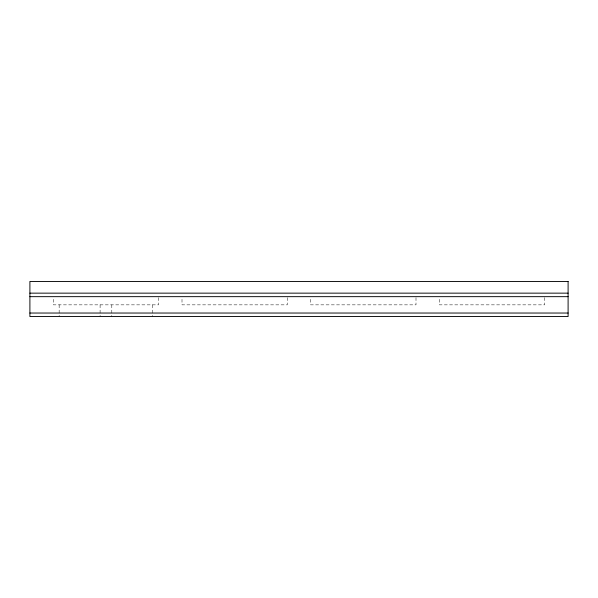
<?xml version="1.0" encoding="UTF-8"?>
<svg xmlns="http://www.w3.org/2000/svg" width="598" height="598" viewBox="0 0 598 598"><rect width="100%" height="100%" fill="white"/><g stroke="black" fill="none" stroke-linecap="round" stroke-linejoin="round"><path stroke-width="0.45" stroke-dasharray="2.99 2.24" d="M544.703 297.647L544.703 304.853L439.403 304.853L439.403 297.647M415.999 297.647L415.999 304.853L310.698 304.853L310.698 297.647M287.302 297.647L287.302 304.853L182.001 304.853L182.001 297.647M158.597 297.647L158.597 304.853L53.297 304.853L53.297 297.647M152.752 304.853L152.752 316.551M111.804 304.853L111.804 316.551M100.098 304.853L100.098 316.551M59.15 304.853L59.15 316.551"/><path stroke-width="0.9" d="M29.9 293.147L568.1 293.147M29.9 296.66L568.1 296.66M29.9 313.038L568.1 313.038M568.1 281.449L29.9 281.449L29.9 316.551L568.1 316.551L568.1 281.449"/></g></svg>
